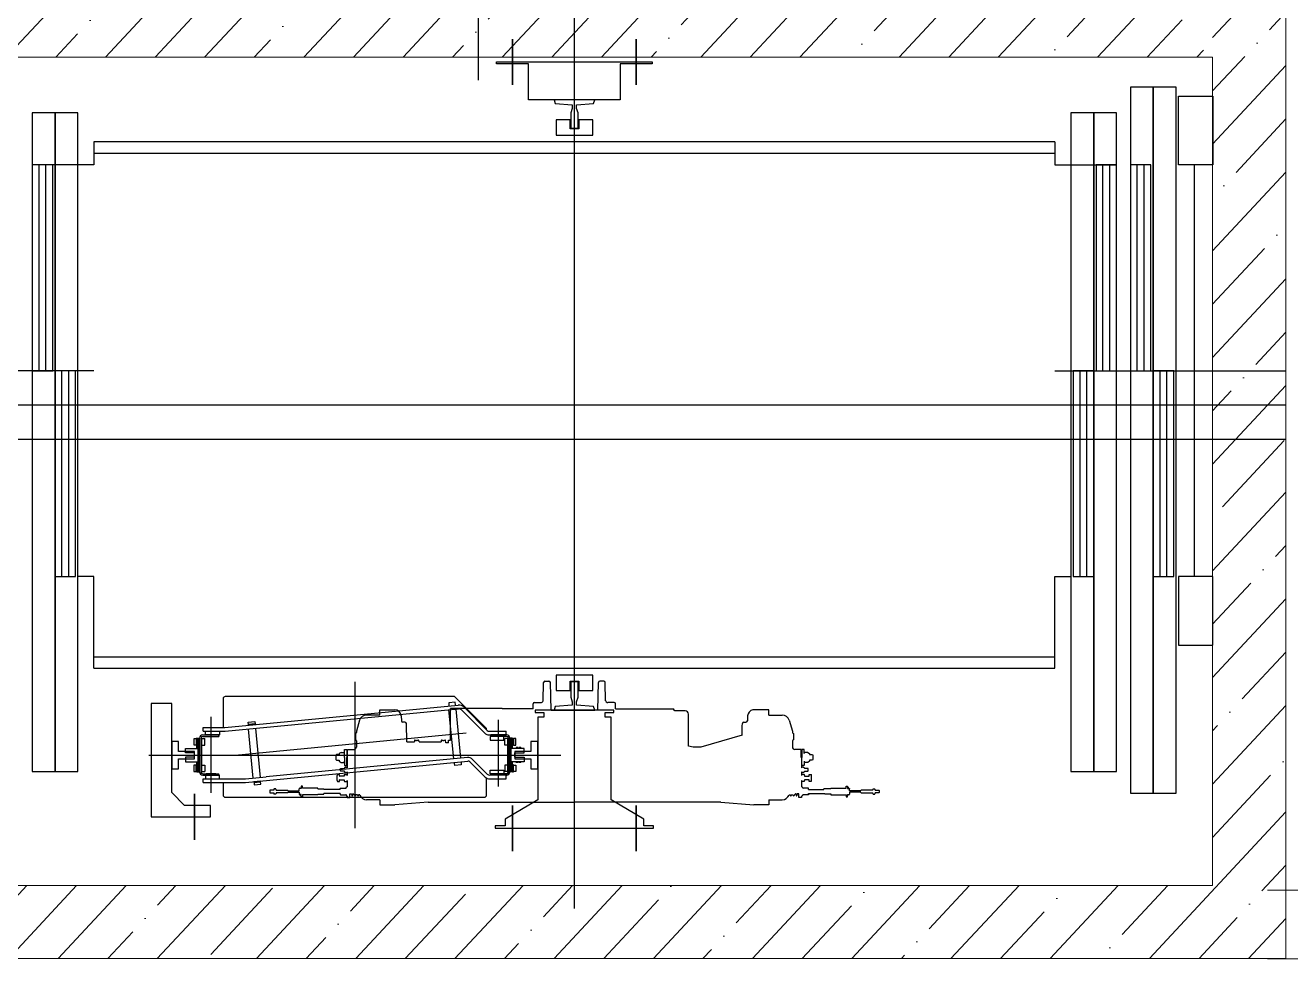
# Model space of a CAD drawing. Header units: millimetres. Extents: x -798 to 124478, y -405 to 121556.
# Drawn here: x 23893 to 26658, y 88579 to 90619 of the extents above; entities that cross this region are included whole.
import ezdxf

# ---------------------------------------------------------------- set-up
doc = ezdxf.new("R2010")
doc.units = ezdxf.units.MM
doc.layers.add('1', color=7, linetype='Continuous')
doc.layers.add('kone', color=2, linetype='Continuous')
for name, color, linetype, lineweight in [('A-Hatch', 253, 'Continuous', 9), ('A-WALL-BRCK', 5, 'Continuous', 9), ('concreet', 5, 'Continuous', 15)]:
    doc.layers.add(name, color=color, linetype=linetype, lineweight=lineweight)

# ---------------------------------------------------------------- blocks, each defined once
blk = doc.blocks.new('Elev_A_CombinationBracket_927051_0')
at = {"layer": '1'}
for points in [[(0, 0), (0, 86), (-5, 86), (-5, 67), (-15, 67), (-15, 80), (-196, 80), (-237.7, 151.6), (-252.7, 151.6), (-252.7, 173), (-257.7, 173), (-257.7, 0), (-257.7, -173), (-252.7, -173), (-252.7, -151.6), (-237.7, -151.6), (-196, -80), (-15, -80), (-15, -67), (-5, -67), (-5, -86), (0, -86), (0, 0)], [(-308, 135), (-208, 135)], [(-308, -135), (-208, -135)]]:
    blk.add_lwpolyline(points, close=True, dxfattribs=at)
blk = doc.blocks.new('Elev_A_CwtBracket_838255G01_0')
at = {"layer": '1'}
for points in [[(0, 0), (113, 0), (113, 45), (-135, 45), (-135, -85), (-110, -85), (-110, -28), (-82, 0)], [(-85, -50), (-185, -50)]]:
    blk.add_lwpolyline(points, close=True, dxfattribs=at)
blk = doc.blocks.new('Elev_A_CarBracket_927058_0')
at = {"layer": '1'}
for points in [[(0, 0), (0, 100), (79, 100), (79, 170), (83, 170), (83, 0), (83, -170), (79, -170), (79, -100), (0, -100), (0, 0)], [(133, 135), (33, 135)], [(133, -135), (33, -135)]]:
    blk.add_lwpolyline(points, close=True, dxfattribs=at)
blk = doc.blocks.new('ggggh')
at = {"layer": '1'}
for p, q in [((1441758.4, -1977245.9), (1441758.4, -1979295.9)), ((1441968.4, -1981105.9), (1441968.4, -1979055.9)), ((1443233.4, -1979310.9), (1443183.4, -1979310.9)), ((1443183.4, -1979310.9), (1443183.4, -1980853.9)), ((1443283.4, -1979310.9), (1443233.4, -1979310.9)), ((1443233.4, -1979310.9), (1443233.4, -1980853.9)), ((1443233.4, -1980853.9), (1443233.4, -1979310.9)), ((1443283.4, -1980853.9), (1443283.4, -1979310.9)), ((1441923.9, -1979338.9), (1441926.4, -1979346.8)), ((1442012.9, -1979338.9), (1441923.9, -1979338.9)), ((1441926.4, -1979346.8), (1441963.6, -1979350)), ((1441963.6, -1979357.5), (1441960.4, -1979367.5)), ((1441963.6, -1979350), (1441963.6, -1979357.5)), ((1441973.1, -1979350), (1442010.4, -1979346.8)), ((1441973.1, -1979357.5), (1441973.1, -1979350)), ((1441976.3, -1979367.5), (1441973.1, -1979357.5)), ((1442010.4, -1979346.8), (1442012.9, -1979338.9)), ((1443288.4, -1979480.9), (1443288.4, -1979330.9)), ((1443288.4, -1979330.9), (1443363.4, -1979330.9)), ((1443363.4, -1979330.9), (1443363.4, -1979480.9)), ((1440833.4, -1979366.9), (1440783.4, -1979366.9)), ((1440783.4, -1979366.9), (1440783.4, -1980806.9)), ((1440883.4, -1979366.9), (1440833.4, -1979366.9)), ((1440833.4, -1979366.9), (1440833.4, -1980806.9)), ((1440833.4, -1980806.9), (1440833.4, -1979366.9)), ((1440883.4, -1980806.9), (1440883.4, -1979366.9)), ((1441928.4, -1979382.4), (1441928.4, -1979415.9)), ((1441958.9, -1979382.4), (1441928.4, -1979382.4)), ((1441958.9, -1979402.4), (1441958.9, -1979382.4)), ((1441960.4, -1979367.5), (1441960.4, -1979400.9)), ((1441976.3, -1979400.9), (1441976.3, -1979367.5)), ((1442008.4, -1979382.4), (1441977.8, -1979382.4)), ((1441977.8, -1979382.4), (1441977.8, -1979402.4)), ((1442008.4, -1979415.9), (1442008.4, -1979382.4)), ((1443103.4, -1979366.9), (1443053.4, -1979366.9)), ((1443053.4, -1979366.9), (1443053.4, -1980806.9)), ((1443103.4, -1980806.9), (1443103.4, -1979366.9)), ((1443153.4, -1979366.9), (1443103.4, -1979366.9)), ((1443103.4, -1979366.9), (1443103.4, -1980806.9)), ((1443153.4, -1980806.9), (1443153.4, -1979366.9)), ((1441977.8, -1979402.4), (1441958.9, -1979402.4)), ((1441960.4, -1979400.9), (1441976.3, -1979400.9)), ((1443018.4, -1979430.9), (1440918.4, -1979430.9)), ((1440918.4, -1979430.9), (1440918.4, -1979480.9)), ((1441928.4, -1979415.9), (1442008.4, -1979415.9)), ((1443018.4, -1979430.9), (1443018.4, -1979480.9)), ((1443018.4, -1979455.9), (1440918.4, -1979455.9)), ((1440918.4, -1979480.9), (1440783.4, -1979480.9)), ((1440828.4, -1979480.9), (1440783.4, -1979480.9)), ((1440783.4, -1979480.9), (1440783.4, -1979930.9)), ((1440798.4, -1979930.9), (1440798.4, -1979480.9)), ((1440813.4, -1979930.9), (1440813.4, -1979480.9)), ((1440828.4, -1979930.9), (1440828.4, -1979480.9)), ((1443018.4, -1979480.9), (1443153.4, -1979480.9)), ((1443153.4, -1979480.9), (1443108.4, -1979480.9)), ((1443108.4, -1979480.9), (1443108.4, -1979930.9)), ((1443123.4, -1979930.9), (1443123.4, -1979480.9)), ((1443138.4, -1979930.9), (1443138.4, -1979480.9)), ((1443153.4, -1979930.9), (1443153.4, -1979480.9)), ((1443228.4, -1979480.9), (1443183.4, -1979480.9)), ((1443183.4, -1979480.9), (1443183.4, -1979930.9)), ((1443198.4, -1979930.9), (1443198.4, -1979480.9)), ((1443213.4, -1979930.9), (1443213.4, -1979480.9)), ((1443228.4, -1979930.9), (1443228.4, -1979480.9)), ((1443363.4, -1979480.9), (1443288.4, -1979480.9)), ((1443323.4, -1980380.9), (1443323.4, -1979480.9)), ((1440918.4, -1979930.9), (1440413.4, -1979930.9)), ((1440783.4, -1979930.9), (1440828.4, -1979930.9)), ((1440878.4, -1979930.9), (1440833.4, -1979930.9)), ((1440833.4, -1979930.9), (1440833.4, -1980380.9)), ((1440848.4, -1980380.9), (1440848.4, -1979930.9)), ((1440863.4, -1980380.9), (1440863.4, -1979930.9)), ((1440878.4, -1980380.9), (1440878.4, -1979930.9)), ((1443018.4, -1979930.9), (1443523.4, -1979930.9)), ((1443103.4, -1979930.9), (1443058.4, -1979930.9)), ((1443058.4, -1979930.9), (1443058.4, -1980380.9)), ((1443073.4, -1980380.9), (1443073.4, -1979930.9)), ((1443088.4, -1980380.9), (1443088.4, -1979930.9)), ((1443103.4, -1980380.9), (1443103.4, -1979930.9)), ((1443108.4, -1979930.9), (1443153.4, -1979930.9)), ((1443183.4, -1979930.9), (1443228.4, -1979930.9)), ((1443278.4, -1979930.9), (1443233.4, -1979930.9)), ((1443233.4, -1979930.9), (1443233.4, -1980380.9)), ((1443248.4, -1980380.9), (1443248.4, -1979930.9)), ((1443263.4, -1980380.9), (1443263.4, -1979930.9)), ((1443278.4, -1980380.9), (1443278.4, -1979930.9)), ((1443523.4, -1980005.9), (1440413.4, -1980005.9)), ((1443523.4, -1980080.9), (1440413.4, -1980080.9)), ((1440833.4, -1980380.9), (1440878.4, -1980380.9)), ((1440918.4, -1980380.9), (1440883.4, -1980380.9)), ((1440918.4, -1980580.9), (1440918.4, -1980380.9)), ((1443018.4, -1980580.9), (1443018.4, -1980380.9)), ((1443018.4, -1980380.9), (1443053.4, -1980380.9)), ((1443058.4, -1980380.9), (1443103.4, -1980380.9)), ((1443233.4, -1980380.9), (1443278.4, -1980380.9)), ((1443288.4, -1980380.9), (1443288.4, -1980530.9)), ((1443363.4, -1980380.9), (1443288.4, -1980380.9)), ((1443363.4, -1980530.9), (1443363.4, -1980380.9)), ((1443288.4, -1980530.9), (1443363.4, -1980530.9)), ((1440918.4, -1980555.9), (1443018.4, -1980555.9)), ((1440918.4, -1980580.9), (1443018.4, -1980580.9)), ((1442008.4, -1980595.9), (1441928.4, -1980595.9)), ((1441928.4, -1980595.9), (1441928.4, -1980629.4)), ((1442008.4, -1980629.4), (1442008.4, -1980595.9)), ((1441488.4, -1980610.9), (1441488.4, -1980930.9)), ((1441928.4, -1980629.4), (1441958.9, -1980629.4)), ((1441958.9, -1980629.4), (1441958.9, -1980609.4)), ((1441958.9, -1980609.4), (1441977.8, -1980609.4)), ((1441976.3, -1980610.9), (1441960.4, -1980610.9)), ((1441960.4, -1980610.9), (1441960.4, -1980644.3)), ((1441976.3, -1980644.3), (1441976.3, -1980610.9)), ((1441977.8, -1980609.4), (1441977.8, -1980629.4)), ((1441977.8, -1980629.4), (1442008.4, -1980629.4)), ((1441960.4, -1980644.3), (1441963.6, -1980654.3)), ((1441963.6, -1980654.3), (1441963.6, -1980661.8)), ((1441973.1, -1980654.3), (1441976.3, -1980644.3)), ((1441973.1, -1980661.8), (1441973.1, -1980654.3)), ((1441926.4, -1980665), (1441923.9, -1980672.9)), ((1441923.9, -1980672.9), (1442012.9, -1980672.9)), ((1441963.6, -1980661.8), (1441926.4, -1980665)), ((1442010.4, -1980665), (1441973.1, -1980661.8)), ((1442012.9, -1980672.9), (1442010.4, -1980665)), ((1441103.4, -1980740.9), (1441088.4, -1980740.9)), ((1441088.4, -1980740.9), (1441088.4, -1980800.9)), ((1441103.4, -1980762.9), (1441103.4, -1980740.9)), ((1441888.4, -1980740.9), (1441873.4, -1980740.9)), ((1441873.4, -1980740.9), (1441873.4, -1980762.9)), ((1441888.4, -1980800.9), (1441888.4, -1980740.9)), ((1441138.4, -1980762.9), (1441103.4, -1980762.9)), ((1441138.4, -1980778.9), (1441138.4, -1980762.9)), ((1441873.4, -1980762.9), (1441838.4, -1980762.9)), ((1441838.4, -1980762.9), (1441838.4, -1980778.9)), ((1441038.4, -1980770.9), (1441938.4, -1980770.9)), ((1441103.4, -1980800.9), (1441103.4, -1980778.9)), ((1441103.4, -1980778.9), (1441138.4, -1980778.9)), ((1441838.4, -1980778.9), (1441873.4, -1980778.9)), ((1441873.4, -1980778.9), (1441873.4, -1980800.9)), ((1440783.4, -1980806.9), (1440833.4, -1980806.9)), ((1440833.4, -1980806.9), (1440883.4, -1980806.9)), ((1441088.4, -1980800.9), (1441103.4, -1980800.9)), ((1441873.4, -1980800.9), (1441888.4, -1980800.9)), ((1443053.4, -1980806.9), (1443103.4, -1980806.9)), ((1443103.4, -1980806.9), (1443153.4, -1980806.9)), ((1443183.4, -1980853.9), (1443233.4, -1980853.9)), ((1443233.4, -1980853.9), (1443283.4, -1980853.9))]:
    blk.add_line(p, q, dxfattribs=at)
at = {"layer": '1', "ltscale": 0.25}
for p, q in [((1441900.1, -1980652), (1441901.1, -1980612.1)), ((1441904.1, -1980609.1), (1441912.8, -1980609.1)), ((1441917.3, -1980672.9), (1441915.8, -1980612.1)), ((1442019.4, -1980672.9), (1442021, -1980612.1)), ((1442032.7, -1980609.1), (1442024, -1980609.1)), ((1442036.7, -1980652), (1442035.7, -1980612.1)), ((1441200.4, -1980647.9), (1441200.4, -1980710.9)), ((1441706.4, -1980642.9), (1441205.4, -1980642.9)), ((1441707.9, -1980655.4), (1441693.6, -1980656.8)), ((1441693.6, -1980656.8), (1441694.1, -1980662.1)), ((1441776.4, -1980712.9), (1441706.4, -1980642.9)), ((1441708.4, -1980660.7), (1441707.9, -1980655.4)), ((1441881.4, -1980656.1), (1441895.1, -1980656.1)), ((1442055.4, -1980656.1), (1442041.6, -1980656.1)), ((1441204.6, -1980710.8), (1441714.4, -1980661.8)), ((1441205.4, -1980718.8), (1441715.1, -1980669.7)), ((1441543.4, -1980683.4), (1441514.3, -1980683.4)), ((1441543.4, -1980683.4), (1441543.4, -1980671.9)), ((1441543.4, -1980671.9), (1441575.9, -1980671.9)), ((1441589.9, -1980685.4), (1441590.2, -1980695.9)), ((1441693.9, -1980662.1), (1441694.1, -1980663.7)), ((1441704.6, -1980779), (1441694.2, -1980671.7)), ((1441697.6, -1980737.9), (1441697.6, -1980669.4)), ((1441810.6, -1980669.4), (1441697.6, -1980669.4)), ((1441708.8, -1980662.3), (1441708.6, -1980660.7)), ((1441720.5, -1980777.5), (1441710.1, -1980670.2)), ((1441721.5, -1980672), (1441772.3, -1980722.8)), ((1441727.2, -1980666.4), (1441777.9, -1980717.1)), ((1441810.6, -1980669.9), (1441810.6, -1980669.4)), ((1441878.4, -1980669.9), (1441810.6, -1980669.9)), ((1441878.4, -1980669.9), (1441878.4, -1980659.1)), ((1441917.3, -1980672.9), (1441968.4, -1980672.9)), ((1442019.4, -1980672.9), (1441968.4, -1980672.9)), ((1442058.4, -1980669.9), (1442058.4, -1980659.1)), ((1442058.4, -1980669.9), (1442183.5, -1980669.9)), ((1442210.4, -1980674.4), (1442187, -1980674.4)), ((1442346.9, -1980685.4), (1442346.5, -1980695.9)), ((1442393.4, -1980671.9), (1442358.4, -1980671.9)), ((1442393.4, -1980683.4), (1442393.4, -1980671.9)), ((1442393.4, -1980683.4), (1442422.5, -1980683.4)), ((1441157.4, -1980710.9), (1441204.1, -1980710.9)), ((1441157.4, -1980718.9), (1441157.4, -1980710.9)), ((1441174.4, -1980853.4), (1441174.4, -1980687)), ((1441255.6, -1980699), (1441269.9, -1980697.6)), ((1441256.1, -1980704.3), (1441255.6, -1980699)), ((1441255.9, -1980704.3), (1441270.7, -1980702.9)), ((1441256.1, -1980705.9), (1441255.9, -1980704.3)), ((1441270.4, -1980702.9), (1441256.1, -1980704.3)), ((1441270.8, -1980704.5), (1441256.1, -1980705.9)), ((1441269.9, -1980697.6), (1441270.4, -1980702.9)), ((1441270.7, -1980702.9), (1441270.8, -1980704.5)), ((1441282.5, -1980819.7), (1441272.2, -1980712.4)), ((1441499, -1980694.8), (1441491.8, -1980718.9)), ((1441598.1, -1980698.9), (1441593.3, -1980698.9)), ((1441602.3, -1980741.9), (1441601.2, -1980701.9)), ((1441776.4, -1980715.5), (1441776.4, -1980712.9)), ((1441802.4, -1980839.6), (1441802.4, -1980693.8)), ((1442338.6, -1980698.9), (1442343.4, -1980698.9)), ((1442437.8, -1980694.8), (1442445, -1980718.9)), ((1441137.1, -1980749.1), (1441137.1, -1980734.7)), ((1441137.1, -1980734.7), (1441141.8, -1980734.7)), ((1441143.4, -1980734.5), (1441141.8, -1980734.5)), ((1441141.8, -1980734.5), (1441141.8, -1980749.3)), ((1441141.8, -1980734.7), (1441141.8, -1980749.1)), ((1441143.4, -1980733.6), (1441149.4, -1980733.6)), ((1441143.4, -1980756.2), (1441143.4, -1980733.6)), ((1441143.4, -1980749.3), (1441143.4, -1980734.5)), ((1441146.4, -1980807.6), (1441146.4, -1980733.6)), ((1441149.4, -1980807.9), (1441149.4, -1980733.6)), ((1441152.4, -1980807.9), (1441152.4, -1980733.9)), ((1441153.9, -1980733.9), (1441152.4, -1980733.9)), ((1441153.9, -1980807.9), (1441153.9, -1980733.9)), ((1441154, -1980734.7), (1441160.5, -1980734.7)), ((1441156.4, -1980726.9), (1441191.4, -1980726.9)), ((1441156.4, -1980729.9), (1441191.4, -1980729.9)), ((1441157.4, -1980718.9), (1441204.1, -1980718.9)), ((1441160.5, -1980749.1), (1441160.5, -1980734.7)), ((1441191.4, -1980726.9), (1441191.4, -1980729.9)), ((1441191.4, -1980729.9), (1441191.4, -1980726.9)), ((1441227.1, -1980770.9), (1441732.2, -1980722.2)), ((1441266.6, -1980821.2), (1441256.2, -1980713.9)), ((1441489.8, -1980723.8), (1441489.8, -1980737.8)), ((1441491.8, -1980718.9), (1441491.8, -1980721.8)), ((1441491.8, -1980739.8), (1441491.8, -1980753.4)), ((1441619.2, -1980738.6), (1441618.9, -1980741.9)), ((1441619.8, -1980738), (1441623.1, -1980738)), ((1441624.7, -1980738), (1441628, -1980738)), ((1441628.9, -1980741.9), (1441628.6, -1980738.6)), ((1441677.2, -1980738.6), (1441676.9, -1980741.9)), ((1441677.8, -1980738), (1441681.1, -1980738)), ((1441682.7, -1980738), (1441686, -1980738)), ((1441687.1, -1980744.4), (1441686.6, -1980738.6)), ((1441693.2, -1980744.4), (1441693.2, -1980737.9)), ((1441693.2, -1980737.9), (1441697.6, -1980737.9)), ((1441782.2, -1980718.9), (1441819.4, -1980718.9)), ((1441782.2, -1980726.9), (1441819.4, -1980726.9)), ((1441820.4, -1980726.9), (1441785.4, -1980726.9)), ((1441785.4, -1980729.9), (1441785.4, -1980726.9)), ((1441820.4, -1980729.9), (1441785.4, -1980729.9)), ((1441816.3, -1980749.1), (1441816.3, -1980734.7)), ((1441822.9, -1980734.7), (1441816.3, -1980734.7)), ((1441819.4, -1980726.9), (1441819.4, -1980718.9)), ((1441822.9, -1980807.9), (1441822.9, -1980733.9)), ((1441822.9, -1980733.9), (1441824.4, -1980733.9)), ((1441824.4, -1980807.9), (1441824.4, -1980733.9)), ((1441827.4, -1980807.9), (1441827.4, -1980733.6)), ((1441833.4, -1980733.6), (1441827.4, -1980733.6)), ((1441830.4, -1980807.6), (1441830.4, -1980733.6)), ((1441833.4, -1980756.2), (1441833.4, -1980733.6)), ((1441833.4, -1980734.5), (1441835, -1980734.5)), ((1441833.4, -1980749.3), (1441833.4, -1980734.5)), ((1441835, -1980734.5), (1441835, -1980749.3)), ((1441840.3, -1980734.7), (1441835, -1980734.7)), ((1441835, -1980734.7), (1441835, -1980749.1)), ((1441840.3, -1980749.1), (1441840.3, -1980734.7)), ((1442334.9, -1980727.2), (1442244.7, -1980753.4)), ((1442445, -1980718.9), (1442445, -1980721.8)), ((1442445, -1980739.8), (1442445, -1980753.4)), ((1442447, -1980723.8), (1442447, -1980737.8)), ((1441118.4, -1980756.2), (1441146.4, -1980756.2)), ((1441118.4, -1980759.2), (1441118.4, -1980756.2)), ((1441118.4, -1980766.2), (1441118.4, -1980759.2)), ((1441138.4, -1980766.2), (1441118.4, -1980766.2)), ((1441141.8, -1980749.1), (1441137.1, -1980749.1)), ((1441138.4, -1980775.6), (1441138.4, -1980766.2)), ((1441141.8, -1980749.3), (1441143.4, -1980749.3)), ((1441154, -1980749.1), (1441160.5, -1980749.1)), ((1441458.3, -1980764.9), (1441454.2, -1980767.7)), ((1441454.2, -1980767.7), (1441454.2, -1980769.9)), ((1441458.3, -1980764.9), (1441465.2, -1980764.9)), ((1441466.2, -1980758.9), (1441466.7, -1980758.4)), ((1441466.7, -1980758.4), (1441470.7, -1980758.4)), ((1441470.7, -1980758.4), (1441471.2, -1980758.9)), ((1441472.8, -1980769.4), (1441472.8, -1980758.4)), ((1441472.8, -1980758.4), (1441486.8, -1980758.4)), ((1441602.3, -1980741.9), (1441618.9, -1980741.9)), ((1441628.9, -1980741.9), (1441676.9, -1980741.9)), ((1441693.2, -1980744.4), (1441687.1, -1980744.4)), ((1441822.9, -1980749.1), (1441816.3, -1980749.1)), ((1441847.4, -1980756.2), (1441830.4, -1980756.2)), ((1441835, -1980749.3), (1441833.4, -1980749.3)), ((1441835, -1980749.1), (1441840.3, -1980749.1)), ((1441838.4, -1980775.6), (1441838.4, -1980766.2)), ((1441838.4, -1980766.2), (1441858.4, -1980766.2)), ((1441845.4, -1980754.6), (1441841.4, -1980754.6)), ((1441841.4, -1980754.6), (1441841.4, -1980756.2)), ((1441845.4, -1980756.2), (1441845.4, -1980754.6)), ((1441858.4, -1980756.2), (1441847.1, -1980756.2)), ((1441851.4, -1980754.6), (1441847.4, -1980754.6)), ((1441847.4, -1980756.2), (1441847.4, -1980754.6)), ((1441851.4, -1980754.6), (1441851.4, -1980756.2)), ((1441858.4, -1980759.2), (1441858.4, -1980756.2)), ((1441858.4, -1980766.2), (1441858.4, -1980759.2)), ((1442228.2, -1980753.4), (1442217.4, -1980751.4)), ((1442244.7, -1980753.4), (1442228.2, -1980753.4)), ((1442244.7, -1980753.4), (1442228.2, -1980753.4)), ((1442244.7, -1980753.4), (1442228.2, -1980753.4)), ((1442466, -1980758.4), (1442465.5, -1980758.9)), ((1442470, -1980758.4), (1442466, -1980758.4)), ((1442470.5, -1980758.9), (1442470, -1980758.4)), ((1442470.5, -1980767.7), (1442470.5, -1980758.9)), ((1442478.5, -1980764.9), (1442471.6, -1980764.9)), ((1442478.5, -1980764.9), (1442482.5, -1980767.7)), ((1442482.5, -1980767.7), (1442482.5, -1980769.9)), ((1441118.4, -1980770.9), (1441858.4, -1980770.9)), ((1441138.4, -1980775.6), (1441118.4, -1980775.6)), ((1441118.4, -1980775.6), (1441118.4, -1980782.6)), ((1441118.4, -1980782.6), (1441118.4, -1980785.6)), ((1441118.4, -1980785.6), (1441146.4, -1980785.6)), ((1441136.5, -1980792.7), (1441136.5, -1980807.1)), ((1441141.8, -1980792.7), (1441136.5, -1980792.7)), ((1441141.8, -1980792.5), (1441143.4, -1980792.5)), ((1441141.8, -1980807.3), (1441141.8, -1980792.5)), ((1441141.8, -1980807.1), (1441141.8, -1980792.7)), ((1441143.4, -1980807.6), (1441143.4, -1980785.6)), ((1441143.4, -1980792.5), (1441143.4, -1980807.3)), ((1441153.9, -1980792.7), (1441160.5, -1980792.7)), ((1441160.5, -1980792.7), (1441160.5, -1980807.1)), ((1441249.8, -1980830.9), (1441735.2, -1980784.1)), ((1441734.5, -1980776.2), (1441294.4, -1980818.5)), ((1441448.1, -1980769.9), (1441446.9, -1980771.1)), ((1441446.9, -1980771.1), (1441446.9, -1980780.7)), ((1441446.9, -1980780.7), (1441448.1, -1980781.9)), ((1441454.2, -1980769.9), (1441448.1, -1980769.9)), ((1441448.1, -1980781.9), (1441454.2, -1980781.9)), ((1441454.2, -1980781.9), (1441454.2, -1980784.1)), ((1441454.2, -1980784.1), (1441458.3, -1980786.9)), ((1441458.3, -1980786.9), (1441465.2, -1980786.9)), ((1441466.2, -1980792.9), (1441466.7, -1980793.4)), ((1441466.7, -1980793.4), (1441470.7, -1980793.4)), ((1441470.7, -1980793.4), (1441471.2, -1980792.9)), ((1441471.7, -1980775.9), (1441472.8, -1980775.9)), ((1441471.7, -1980775.9), (1441471.7, -1980798.6)), ((1441472.8, -1980775.9), (1441472.8, -1980769.4)), ((1441706.1, -1980788.5), (1441705.9, -1980786.9)), ((1441706.8, -1980793.8), (1441706.3, -1980788.5)), ((1441721.1, -1980792.4), (1441706.8, -1980793.8)), ((1441720.6, -1980785.5), (1441720.8, -1980787.1)), ((1441720.6, -1980787.1), (1441721.1, -1980792.4)), ((1441740, -1980785.9), (1441772.4, -1980818.2)), ((1441745.7, -1980780.2), (1441778, -1980812.5)), ((1441816.3, -1980792.7), (1441816.3, -1980807.1)), ((1441822.9, -1980792.7), (1441816.3, -1980792.7)), ((1441858.4, -1980785.6), (1441830.4, -1980785.6)), ((1441833.4, -1980807.6), (1441833.4, -1980785.6)), ((1441835, -1980792.5), (1441833.4, -1980792.5)), ((1441833.4, -1980792.5), (1441833.4, -1980807.3)), ((1441835, -1980807.3), (1441835, -1980792.5)), ((1441835, -1980792.7), (1441840.3, -1980792.7)), ((1441835, -1980807.1), (1441835, -1980792.7)), ((1441838.4, -1980775.6), (1441858.4, -1980775.6)), ((1441840.3, -1980792.7), (1441840.3, -1980807.1)), ((1441841.4, -1980787.1), (1441841.4, -1980785.6)), ((1441845.4, -1980787.1), (1441841.4, -1980787.1)), ((1441845.4, -1980785.6), (1441845.4, -1980787.1)), ((1441847.4, -1980785.6), (1441847.4, -1980787.1)), ((1441851.4, -1980787.1), (1441847.4, -1980787.1)), ((1441851.4, -1980787.1), (1441851.4, -1980785.6)), ((1441858.4, -1980775.6), (1441858.4, -1980782.6)), ((1441858.4, -1980782.6), (1441858.4, -1980785.6)), ((1442465, -1980775.9), (1442464, -1980775.9)), ((1442465, -1980775.9), (1442465, -1980798.6)), ((1442466, -1980793.4), (1442465.5, -1980792.9)), ((1442470, -1980793.4), (1442466, -1980793.4)), ((1442470.5, -1980792.9), (1442470, -1980793.4)), ((1442470.5, -1980784.1), (1442470.5, -1980792.9)), ((1442478.5, -1980786.9), (1442471.6, -1980786.9)), ((1442482.5, -1980784.1), (1442478.5, -1980786.9)), ((1442482.5, -1980769.9), (1442488.6, -1980769.9)), ((1442488.6, -1980781.9), (1442482.5, -1980781.9)), ((1442482.5, -1980781.9), (1442482.5, -1980784.1)), ((1442488.6, -1980769.9), (1442489.8, -1980771.1)), ((1442489.8, -1980780.7), (1442488.6, -1980781.9)), ((1442489.8, -1980771.1), (1442489.8, -1980780.7)), ((1441136.5, -1980807.1), (1441141.8, -1980807.1)), ((1441143.4, -1980807.3), (1441141.8, -1980807.3)), ((1441143.4, -1980807.6), (1441149.4, -1980807.6)), ((1441153.9, -1980807.9), (1441152.4, -1980807.9)), ((1441153.9, -1980807.1), (1441160.5, -1980807.1)), ((1441156.4, -1980811.9), (1441191.4, -1980811.9)), ((1441156.4, -1980814.9), (1441191.4, -1980814.9)), ((1441157.4, -1980822.9), (1441249.4, -1980822.9)), ((1441157.4, -1980830.9), (1441157.4, -1980822.9)), ((1441184.9, -1980811.9), (1441163.8, -1980811.9)), ((1441191.4, -1980814.9), (1441191.4, -1980811.9)), ((1441249.4, -1980822.9), (1441294.4, -1980818.5)), ((1441449.9, -1980826.5), (1441449.9, -1980815.3)), ((1441455.2, -1980813.4), (1441450.6, -1980813.4)), ((1441455.2, -1980816.5), (1441455.2, -1980813.4)), ((1441465.2, -1980816.9), (1441455.6, -1980816.9)), ((1441457.5, -1980800.5), (1441458.1, -1980799.9)), ((1441457.5, -1980805.3), (1441457.5, -1980800.5)), ((1441458.1, -1980805.9), (1441457.5, -1980805.3)), ((1441458.1, -1980799.9), (1441465.7, -1980799.9)), ((1441465.7, -1980805.9), (1441458.1, -1980805.9)), ((1441465.2, -1980815.3), (1441465.2, -1980816.9)), ((1441465.9, -1980813.4), (1441471, -1980813.4)), ((1441467.8, -1980797.1), (1441471.2, -1980797.1)), ((1441467.8, -1980808.7), (1441471.2, -1980808.7)), ((1441471.7, -1980807.2), (1441471.7, -1980815.3)), ((1441776.4, -1980857.9), (1441776.4, -1980821.1)), ((1441820.4, -1980814.9), (1441783.7, -1980814.9)), ((1441783.7, -1980822.9), (1441819.4, -1980822.9)), ((1441820.4, -1980811.9), (1441785.4, -1980811.9)), ((1441785.4, -1980814.9), (1441785.4, -1980811.9)), ((1441820.4, -1980814.9), (1441785.4, -1980814.9)), ((1441822.9, -1980807.1), (1441816.3, -1980807.1)), ((1441819.4, -1980822.9), (1441819.4, -1980814.9)), ((1441819.4, -1980820.9), (1441819.4, -1980814.9)), ((1441822.9, -1980807.9), (1441824.4, -1980807.9)), ((1441833.4, -1980807.6), (1441827.4, -1980807.6)), ((1441833.4, -1980807.3), (1441835, -1980807.3)), ((1441840.3, -1980807.1), (1441835, -1980807.1)), ((1442465, -1980807.2), (1442465, -1980815.3)), ((1442469, -1980797.1), (1442465.6, -1980797.1)), ((1442469, -1980808.7), (1442465.6, -1980808.7)), ((1442470.8, -1980813.4), (1442465.7, -1980813.4)), ((1442469, -1980797.1), (1442471, -1980798.6)), ((1442471, -1980807.2), (1442469, -1980808.7)), ((1442471, -1980798.6), (1442471, -1980799.9)), ((1442478.7, -1980799.9), (1442471, -1980799.9)), ((1442471, -1980805.9), (1442478.7, -1980805.9)), ((1442471, -1980805.9), (1442471, -1980807.2)), ((1442471.5, -1980815.3), (1442471.5, -1980816.9)), ((1442471.5, -1980816.9), (1442481.1, -1980816.9)), ((1442479.3, -1980800.5), (1442478.7, -1980799.9)), ((1442478.7, -1980805.9), (1442479.3, -1980805.3)), ((1442479.3, -1980805.3), (1442479.3, -1980800.5)), ((1442481.5, -1980816.5), (1442481.5, -1980813.4)), ((1442481.5, -1980813.4), (1442486.1, -1980813.4)), ((1442486.8, -1980826.5), (1442486.8, -1980815.3)), ((1441157.4, -1980830.9), (1441249.8, -1980830.9)), ((1441200.4, -1980830.9), (1441200.4, -1980857.9)), ((1441282.7, -1980827.7), (1441267.9, -1980829.1)), ((1441267.9, -1980829.1), (1441268.1, -1980830.7)), ((1441268.1, -1980830.7), (1441282.8, -1980829.3)), ((1441282.6, -1980829.3), (1441268.3, -1980830.7)), ((1441268.3, -1980830.7), (1441268.8, -1980836)), ((1441268.8, -1980836), (1441283.1, -1980834.6)), ((1441283.1, -1980834.6), (1441282.6, -1980829.3)), ((1441282.8, -1980829.3), (1441282.7, -1980827.7)), ((1441303, -1980847.4), (1441302.4, -1980848)), ((1441302.4, -1980848), (1441302.4, -1980852.8)), ((1441311.4, -1980847.4), (1441303, -1980847.4)), ((1441311.4, -1980846.1), (1441311.4, -1980847.4)), ((1441315.8, -1980844.6), (1441311.9, -1980844.6)), ((1441316.4, -1980847.4), (1441316.4, -1980846.1)), ((1441316.4, -1980847.4), (1441341.9, -1980847.4)), ((1441342.4, -1980847.9), (1441341.9, -1980847.4)), ((1441342.4, -1980848.9), (1441342.4, -1980847.9)), ((1441342.4, -1980848.9), (1441366.8, -1980848.9)), ((1441367.3, -1980843.9), (1441366.8, -1980844.4)), ((1441368.2, -1980843.9), (1441367.3, -1980843.9)), ((1441368.2, -1980843.9), (1441368.2, -1980842.4)), ((1441368.2, -1980842.4), (1441369.3, -1980842.4)), ((1441369.3, -1980842.4), (1441369.3, -1980843.9)), ((1441371.3, -1980843.9), (1441369.3, -1980843.9)), ((1441374.3, -1980838.5), (1441371.3, -1980838.5)), ((1441371.3, -1980838.5), (1441371.3, -1980843.9)), ((1441374.3, -1980842.9), (1441374.3, -1980838.5)), ((1441407.3, -1980842.9), (1441374.3, -1980842.9)), ((1441407.8, -1980843.4), (1441407.3, -1980842.9)), ((1441407.8, -1980844.4), (1441407.8, -1980843.4)), ((1441407.8, -1980844.4), (1441421.1, -1980844.4)), ((1441421.1, -1980845.9), (1441421.1, -1980844.4)), ((1441456.7, -1980845.9), (1441421.1, -1980845.9)), ((1441450.6, -1980828.4), (1441455.2, -1980828.4)), ((1441455.2, -1980828.4), (1441455.2, -1980825.3)), ((1441455.6, -1980824.9), (1441465.2, -1980824.9)), ((1441456.7, -1980843.6), (1441456.9, -1980843.4)), ((1441456.9, -1980843.4), (1441468.7, -1980843.4)), ((1441465.2, -1980824.9), (1441465.2, -1980826.5)), ((1441465.9, -1980828.4), (1441471, -1980828.4)), ((1441469.2, -1980843.1), (1441470.8, -1980840.4)), ((1441470.8, -1980840.4), (1441471.7, -1980840.4)), ((1441471.7, -1980826.5), (1441471.7, -1980840.4)), ((1442465, -1980839.4), (1442465, -1980840.4)), ((1442466, -1980840.4), (1442465, -1980840.4)), ((1442470.8, -1980828.4), (1442465.7, -1980828.4)), ((1442467.6, -1980843.1), (1442466, -1980840.4)), ((1442479.9, -1980843.4), (1442468.1, -1980843.4)), ((1442471.5, -1980824.9), (1442471.5, -1980826.5)), ((1442481.1, -1980824.9), (1442471.5, -1980824.9)), ((1442480.1, -1980843.6), (1442479.9, -1980843.4)), ((1442480.1, -1980845.9), (1442513.7, -1980845.9)), ((1442481.5, -1980828.4), (1442481.5, -1980825.3)), ((1442486.1, -1980828.4), (1442481.5, -1980828.4)), ((1442513.7, -1980845.9), (1442513.7, -1980844.4)), ((1442528.9, -1980844.4), (1442513.7, -1980844.4)), ((1442528.9, -1980843.4), (1442529.4, -1980842.9)), ((1442528.9, -1980844.4), (1442528.9, -1980843.4)), ((1442529.4, -1980842.9), (1442562.4, -1980842.9)), ((1442562.4, -1980842.9), (1442562.4, -1980838.5)), ((1442562.4, -1980838.5), (1442565.4, -1980838.5)), ((1442565.4, -1980838.5), (1442565.4, -1980843.9)), ((1442565.4, -1980843.9), (1442567.4, -1980843.9)), ((1442568.5, -1980842.4), (1442567.4, -1980842.4)), ((1442567.4, -1980842.4), (1442567.4, -1980843.9)), ((1442568.5, -1980843.9), (1442568.5, -1980842.4)), ((1442568.5, -1980843.9), (1442569.4, -1980843.9)), ((1442569.4, -1980843.9), (1442569.9, -1980844.4)), ((1442594.4, -1980848.9), (1442569.9, -1980848.9)), ((1442594.4, -1980847.9), (1442594.9, -1980847.4)), ((1442594.4, -1980848.9), (1442594.4, -1980847.9)), ((1442620.4, -1980847.4), (1442594.9, -1980847.4)), ((1442620.4, -1980847.4), (1442620.4, -1980846.1)), ((1442621, -1980844.6), (1442624.9, -1980844.6)), ((1442625.4, -1980847.4), (1442625.4, -1980846.1)), ((1442625.4, -1980847.4), (1442633.8, -1980847.4)), ((1442633.8, -1980847.4), (1442634.4, -1980848)), ((1442634.4, -1980848), (1442634.4, -1980852.8)), ((1441205.4, -1980862.9), (1441771.4, -1980862.9)), ((1441302.4, -1980852.8), (1441303, -1980853.4)), ((1441303, -1980853.4), (1441311.4, -1980853.4)), ((1441311.4, -1980853.4), (1441311.4, -1980854.7)), ((1441315.8, -1980856.2), (1441311.9, -1980856.2)), ((1441316.4, -1980853.4), (1441316.4, -1980854.7)), ((1441342.4, -1980852.9), (1441341.9, -1980853.4)), ((1441342.4, -1980851.9), (1441366.8, -1980851.9)), ((1441367.3, -1980856.9), (1441366.8, -1980856.4)), ((1441368.2, -1980856.9), (1441367.3, -1980856.9)), ((1441368.2, -1980856.9), (1441368.2, -1980858.4)), ((1441368.2, -1980858.4), (1441369.3, -1980858.4)), ((1441371.3, -1980856.9), (1441369.3, -1980856.9)), ((1441369.3, -1980858.4), (1441369.3, -1980856.9)), ((1441371.3, -1980862.2), (1441371.3, -1980856.9)), ((1441374.3, -1980862.2), (1441371.3, -1980862.2)), ((1441374.3, -1980857.9), (1441374.3, -1980862.2)), ((1441407.3, -1980857.9), (1441374.3, -1980857.9)), ((1441407.8, -1980857.4), (1441407.3, -1980857.9)), ((1441407.8, -1980856.4), (1441407.8, -1980857.4)), ((1441407.8, -1980856.4), (1441421.1, -1980856.4)), ((1441421.1, -1980856.4), (1441421.1, -1980854.9)), ((1441456.7, -1980854.9), (1441421.1, -1980854.9)), ((1441456.7, -1980857.2), (1441456.9, -1980857.4)), ((1441456.9, -1980857.4), (1441468.7, -1980857.4)), ((1441469.2, -1980857.7), (1441470.8, -1980860.4)), ((1441470.8, -1980860.4), (1441471.7, -1980860.4)), ((1441471.7, -1980860.4), (1441471.7, -1980861.4)), ((1441471.7, -1980861.4), (1441471.7, -1980863.4)), ((1441471.7, -1980863.4), (1441477.7, -1980863.4)), ((1441477.7, -1980863.4), (1441477.7, -1980855.4)), ((1441477.7, -1980855.4), (1441481.2, -1980855.4)), ((1441481.2, -1980855.4), (1441481.9, -1980859.3)), ((1441484.1, -1980855.4), (1441483.4, -1980859.3)), ((1441487.3, -1980858), (1441485.1, -1980855.9)), ((1441488.1, -1980858.1), (1441487.7, -1980858.1)), ((1441488.1, -1980858.1), (1441488.3, -1980859.3)), ((1441490, -1980858.1), (1441489.8, -1980859.3)), ((1441494.5, -1980858.1), (1441490, -1980858.1)), ((1441494.5, -1980858.1), (1441494.7, -1980859.3)), ((1441496.4, -1980858.1), (1441496.2, -1980859.3)), ((1441499.4, -1980858.1), (1441496.4, -1980858.1)), ((1441543.4, -1980868.4), (1441514.3, -1980868.4)), ((1441543.4, -1980868.4), (1441543.4, -1980879.9)), ((1441648.7, -1980873.9), (1441575.9, -1980879.9)), ((1441648.7, -1980873.9), (1441778.4, -1980873.9)), ((1441778.4, -1980873.9), (1441968.4, -1980873.9)), ((1442158.4, -1980873.9), (1441968.4, -1980873.9)), ((1442288.1, -1980873.9), (1442158.4, -1980873.9)), ((1442288.1, -1980873.9), (1442360.9, -1980879.9)), ((1442393.4, -1980868.4), (1442422.5, -1980868.4)), ((1442437.4, -1980858.1), (1442440.4, -1980858.1)), ((1442440.4, -1980858.1), (1442440.6, -1980859.3)), ((1442442.2, -1980858.1), (1442442, -1980859.3)), ((1442442.2, -1980858.1), (1442446.8, -1980858.1)), ((1442446.8, -1980858.1), (1442447, -1980859.3)), ((1442448.6, -1980858.1), (1442448.4, -1980859.3)), ((1442448.6, -1980858.1), (1442449.1, -1980858.1)), ((1442449.5, -1980858), (1442451.6, -1980855.9)), ((1442452.7, -1980855.4), (1442453.4, -1980859.3)), ((1442455.5, -1980855.4), (1442454.8, -1980859.3)), ((1442459, -1980855.4), (1442455.5, -1980855.4)), ((1442459, -1980859.3), (1442459, -1980855.4)), ((1442466, -1980860.4), (1442465, -1980860.4)), ((1442467.6, -1980857.7), (1442466, -1980860.4)), ((1442479.9, -1980857.4), (1442468.1, -1980857.4)), ((1442480.1, -1980857.2), (1442479.9, -1980857.4)), ((1442480.1, -1980857.2), (1442480.1, -1980854.9)), ((1442480.1, -1980854.9), (1442515.6, -1980854.9)), ((1442515.6, -1980856.4), (1442515.6, -1980854.9)), ((1442528.9, -1980856.4), (1442515.6, -1980856.4)), ((1442528.9, -1980855.4), (1442528.9, -1980856.4)), ((1442528.9, -1980856.4), (1442528.9, -1980857.4)), ((1442528.9, -1980857.4), (1442529.4, -1980857.9)), ((1442529.4, -1980857.9), (1442562.4, -1980857.9)), ((1442562.4, -1980857.9), (1442562.4, -1980862.2)), ((1442562.4, -1980862.2), (1442565.4, -1980862.2)), ((1442565.4, -1980862.2), (1442565.4, -1980856.9)), ((1442565.4, -1980856.9), (1442567.4, -1980856.9)), ((1442567.4, -1980858.4), (1442567.4, -1980856.9)), ((1442568.5, -1980858.4), (1442567.4, -1980858.4)), ((1442568.5, -1980856.9), (1442568.5, -1980858.4)), ((1442568.5, -1980856.9), (1442569.4, -1980856.9)), ((1442569.4, -1980856.9), (1442569.9, -1980856.4)), ((1442594.4, -1980851.9), (1442569.9, -1980851.9)), ((1442594.4, -1980852.9), (1442594.9, -1980853.4)), ((1442620.4, -1980854.7), (1442620.4, -1980853.4)), ((1442621, -1980856.2), (1442624.9, -1980856.2)), ((1442633.8, -1980853.4), (1442625.4, -1980853.4)), ((1442625.4, -1980854.7), (1442625.4, -1980853.4)), ((1442634.4, -1980852.8), (1442633.8, -1980853.4)), ((1441543.4, -1980879.9), (1441575.9, -1980879.9))]:
    blk.add_line(p, q, dxfattribs=at)
for points in [[(1442187, -1980673.4), (1442187, -1980674.4)], [(1442217.4, -1980751.4), (1442217.4, -1980681.4)], [(1442334.9, -1980727.2), (1442335, -1980720.1), (1442335.4, -1980707.6), (1442335.5, -1980701.9)], [(1441624.7, -1980738), (1441624.7, -1980740), (1441623.1, -1980740), (1441623.1, -1980738)], [(1441682.7, -1980738), (1441682.7, -1980740), (1441681.1, -1980740), (1441681.1, -1980738)], [(1441466.2, -1980775.9), (1441466.2, -1980769.4), (1441466.2, -1980758.9)], [(1441471.2, -1980758.9), (1441471.2, -1980769.4), (1441471.2, -1980775.9)], [(1442464, -1980775.9), (1442464, -1980769.4), (1442464, -1980758.4), (1442450, -1980758.4)], [(1442465.5, -1980758.9), (1442465.5, -1980769.4), (1442465.5, -1980775.9)], [(1441466.2, -1980775.9), (1441466.2, -1980782.4), (1441466.2, -1980792.9)], [(1441471.2, -1980792.9), (1441471.2, -1980782.4), (1441471.2, -1980775.9)], [(1442465.5, -1980792.9), (1442465.5, -1980782.4), (1442465.5, -1980775.9)], [(1441467.8, -1980797.1), (1441465.7, -1980798.6), (1441465.7, -1980799.9)], [(1441465.7, -1980805.9), (1441465.7, -1980807.2), (1441467.8, -1980808.7)], [(1441366.8, -1980848.9), (1441366.8, -1980846.9), (1441366.8, -1980846.1), (1441366.8, -1980844.4)], [(1441456.7, -1980845.9), (1441456.7, -1980845.5), (1441456.7, -1980843.6)], [(1442465, -1980826.5), (1442465, -1980832.1), (1442465, -1980833.3), (1442465, -1980840.4)], [(1442480.1, -1980845.9), (1442480.1, -1980845.5), (1442480.1, -1980843.6)], [(1442569.9, -1980848.9), (1442569.9, -1980846.9), (1442569.9, -1980846.1), (1442569.9, -1980844.4)], [(1441341.9, -1980853.4), (1441318.8, -1980853.4), (1441316.4, -1980853.4)], [(1441342.4, -1980852.9), (1441342.4, -1980852), (1441342.4, -1980851.9)], [(1441366.8, -1980851.9), (1441366.8, -1980853.9), (1441366.8, -1980854.6), (1441366.8, -1980856.4)], [(1441456.7, -1980854.9), (1441456.7, -1980855.3), (1441456.7, -1980857.2)], [(1442393.4, -1980868.4), (1442393.4, -1980879.9), (1442360.9, -1980879.9)], [(1442465, -1980860.4), (1442465, -1980861.4), (1442465, -1980863.4), (1442459, -1980863.4), (1442459, -1980858.4), (1442459, -1980855.4)], [(1442569.9, -1980851.9), (1442569.9, -1980853.9), (1442569.9, -1980854.6), (1442569.9, -1980856.4)], [(1442594.4, -1980852.9), (1442594.4, -1980852), (1442594.4, -1980851.9)], [(1442594.9, -1980853.4), (1442618, -1980853.4), (1442620.4, -1980853.4)]]:
    blk.add_lwpolyline(points, dxfattribs=at)
for points in [[(1441162.4, -1980726.9), (1441162.4, -1980718.9), (1441192.4, -1980718.9), (1441192.4, -1980726.9)], [(1441814.4, -1980737.9), (1441814.4, -1980729.9), (1441784.4, -1980729.9), (1441784.4, -1980737.9)], [(1441162.4, -1980814.9), (1441162.4, -1980822.9), (1441192.4, -1980822.9), (1441192.4, -1980814.9)], [(1441814.4, -1980803.9), (1441814.4, -1980811.9), (1441784.4, -1980811.9), (1441784.4, -1980803.9)]]:
    blk.add_lwpolyline(points, close=True, dxfattribs=at)
for centre, radius, start, end in [((1441904.1, -1980612.1), 3, 90, 178.5), ((1441912.8, -1980612.1), 3, 1.5, 90), ((1442024, -1980612.1), 3, 90, 178.5), ((1442032.7, -1980612.1), 3, 1.5, 90), ((1441205.4, -1980647.9), 5, 90, 180), ((1441881.4, -1980659.1), 3, 90, 180), ((1441895.1, -1980651.1), 5, 270, 349.697), ((1442041.6, -1980651.1), 5, 181.5, 270), ((1442055.4, -1980659.1), 3, 0, 90), ((1441514.3, -1980699.4), 16, 90, 163.3008), ((1441575.9, -1980685.9), 14, 2, 90), ((1441715.9, -1980677.7), 16, 45, 95.5), ((1441715.9, -1980677.7), 8, 45, 95.5), ((1442183.5, -1980673.4), 3.5, 0, 90), ((1442210.4, -1980681.4), 7, 0, 90), ((1442360.9, -1980685.9), 14, 100.3196, 178), ((1442422.5, -1980699.4), 16, 16.6992, 90), ((1441204.1, -1980704.9), 6, 270, 275.5), ((1441593.3, -1980695.8), 3.1, 182, 270), ((1441598.1, -1980702), 3.1, 1.5, 90), ((1442338.6, -1980702), 3.1, 90, 178.5), ((1442343.4, -1980695.8), 3.1, 270, 358), ((1441156.4, -1980733.9), 7, 90, 180), ((1441156.4, -1980733.9), 4, 90, 180), ((1441204.1, -1980704.9), 14, 270, 275.5), ((1441489.8, -1980721.8), 2, 270, 0), ((1441489.8, -1980739.8), 2, 0, 90), ((1441619.8, -1980738.6), 0.6, 90, 180), ((1441628, -1980738.6), 0.6, 0, 90), ((1441677.8, -1980738.6), 0.6, 90, 180), ((1441686, -1980738.6), 0.6, 0, 90), ((1441782.2, -1980712.9), 14, 225, 270), ((1441782.2, -1980712.9), 6, 225, 270), ((1441820.4, -1980733.9), 7, 0, 90), ((1441820.4, -1980733.9), 4, 0, 90), ((1442447, -1980721.8), 2, 180, 270), ((1442447, -1980739.8), 2, 90, 180), ((1441462, -1980767.7), 4.19, 0, 40.8824), ((1441486.8, -1980753.4), 5, 270, 0), ((1442450, -1980753.4), 5, 180, 270), ((1442474.7, -1980767.7), 4.19, 139.1176, 180), ((1441462, -1980784.1), 4.19, 319.1176, 0), ((1441735.8, -1980790.1), 14, 45, 95.5), ((1441735.8, -1980790.1), 6, 45, 95.5), ((1442474.7, -1980784.1), 4.19, 180, 220.8824), ((1441156.4, -1980807.9), 7, 180, 270), ((1441156.4, -1980807.9), 4, 180, 270), ((1441452.8, -1980815.3), 2.87, 139.1176, 180), ((1441455.6, -1980816.5), 0.4, 180, 270), ((1441468.1, -1980815.3), 2.87, 139.1176, 180), ((1441468.9, -1980815.3), 2.87, 0, 40.8824), ((1441469.5, -1980798.6), 2.21, 0, 40.8824), ((1441469.5, -1980807.2), 2.21, 319.1176, 0), ((1441783.7, -1980806.9), 16, 225, 270), ((1441783.7, -1980806.9), 8, 225, 270), ((1441820.4, -1980807.9), 7, 270, 0), ((1441820.4, -1980807.9), 4, 270, 0), ((1442467.2, -1980798.6), 2.21, 139.1176, 180), ((1442467.2, -1980807.2), 2.21, 180, 220.8824), ((1442467.9, -1980815.3), 2.87, 139.1176, 180), ((1442468.7, -1980815.3), 2.87, 0, 40.8824), ((1442481.1, -1980816.5), 0.4, 270, 0), ((1442484, -1980815.3), 2.87, 0, 40.8824), ((1441313.6, -1980846.1), 2.21, 139.1176, 180), ((1441314.1, -1980846.1), 2.21, 0, 40.8824), ((1441452.8, -1980826.5), 2.87, 180, 220.8824), ((1441455.6, -1980825.3), 0.4, 90, 180), ((1441468.1, -1980826.5), 2.87, 180, 220.8824), ((1441468.7, -1980842.8), 0.6, 270, 330), ((1441468.9, -1980826.5), 2.87, 319.1176, 0), ((1442467.9, -1980826.5), 2.87, 180, 220.8824), ((1442468.1, -1980842.8), 0.6, 210, 270), ((1442468.7, -1980826.5), 2.87, 319.1176, 0), ((1442481.1, -1980825.3), 0.4, 0, 90), ((1442484, -1980826.5), 2.87, 319.1176, 0), ((1442622.6, -1980846.1), 2.21, 139.1176, 180), ((1442623.2, -1980846.1), 2.21, 0, 40.8824), ((1441205.4, -1980857.9), 5, 180, 270), ((1441313.6, -1980854.7), 2.21, 180, 220.8824), ((1441314.1, -1980854.7), 2.21, 319.1176, 0), ((1441468.7, -1980858), 0.6, 30, 90), ((1441482.7, -1980859.1), 0.75, 190.3625, 349.6375), ((1441484, -1980857), 1.6, 45, 86.3379), ((1441487.7, -1980857.5), 0.6, 225, 270), ((1441489.1, -1980859.1), 0.75, 190.3625, 349.6375), ((1441495.5, -1980859.1), 0.75, 190.3625, 349.6375), ((1441514.3, -1980852.4), 16, 201.0618, 270), ((1441771.4, -1980857.9), 5, 270, 0), ((1442422.5, -1980852.4), 16, 270, 338.9382), ((1442441.3, -1980859.1), 0.75, 190.3625, 349.6375), ((1442447.7, -1980859.1), 0.75, 190.3625, 349.6375), ((1442449.1, -1980857.5), 0.6, 270, 315), ((1442452.8, -1980857), 1.6, 93.6621, 135), ((1442454.1, -1980859.1), 0.75, 190.3625, 349.6375), ((1442468.1, -1980858), 0.6, 90, 150), ((1442622.6, -1980854.7), 2.21, 180, 220.8824), ((1442623.2, -1980854.7), 2.21, 319.1176, 0)]:
    blk.add_arc(centre, radius, start, end, dxfattribs=at)
at = {"rotation": 90}
for name, p in [('Elev_A_CarBracket_927058_0', (1441968.4, -1979338.9)), ('Elev_A_CwtBracket_838255G01_0', (1441088.4, -1980770.9)), ('Elev_A_CombinationBracket_927051_0', (1441968.4, -1980672.9))]:
    blk.add_blockref(name, p, dxfattribs=at)

msp = doc.modelspace()

# ---------------------------------------------------------------- hatches: boundary and pattern name
at = {"layer": 'A-Hatch'}
h = msp.add_hatch(dxfattribs=at)
h.set_pattern_fill('ANSI35', color=256, scale=25, angle=-177.9339, style=0)
h.set_pattern_definition([(227.066067, (-83244.41, -580178.18), (116.227165, -108.13329), []), (227.066067, (-83356.59, -580182.23), (116.227165, -108.13329), [198.4375, -39.6875, 0, -39.6875])])
h.paths.add_polyline_path([(26467.5, 91208.6), (26467.5, 90548.6), (23737.5, 90548.6), (23737.5, 90388.6), (23577.5, 90388.6), (23577.5, 92678.6), (23737.5, 92518.6), (23737.5, 90708.6), (26307.5, 90708.6), (26307.5, 91208.3)])
h = msp.add_hatch(dxfattribs=at)
h.set_pattern_fill('ANSI35', color=256, scale=25, angle=-177.9339, style=0)
h.set_pattern_definition([(227.066067, (-83064.41, -580678.18), (116.227165, -108.13329), []), (227.066067, (-83176.59, -580682.23), (116.227165, -108.13329), [198.4375, -39.6875, 0, -39.6875])])
h.paths.add_polyline_path([(26647.5, 90708.6), (26647.5, 88578.6), (23737.5, 88578.6), (23737.5, 88738.6), (26487.5, 88738.6), (26487.5, 90708.3)])

# ---------------------------------------------------------------- linework, layer by layer
at = {"layer": 'A-WALL-BRCK'}
for p, q in [((27431.9, 88728.5), (26607.5, 88728.5)), ((27450.6, 88578.5), (26607.5, 88578.5))]:
    msp.add_line(p, q, dxfattribs=at)
at = {"layer": 'concreet'}
for p, q in [((26647.5, 88578.6), (26647.5, 90708.6)), ((23737.5, 90548.6), (26487.5, 90548.6)), ((26487.5, 88738.6), (26487.5, 90548.6)), ((26487.5, 88738.6), (23737.5, 88738.6)), ((26647.5, 88578.6), (23577.5, 88578.6))]:
    msp.add_line(p, q, dxfattribs=at)

# ---------------------------------------------------------------- block references
at = {"layer": 'kone'}
msp.add_blockref('ggggh', (-1416875.8, 2069794.4), dxfattribs=at)

doc.saveas('drawing.dxf')
